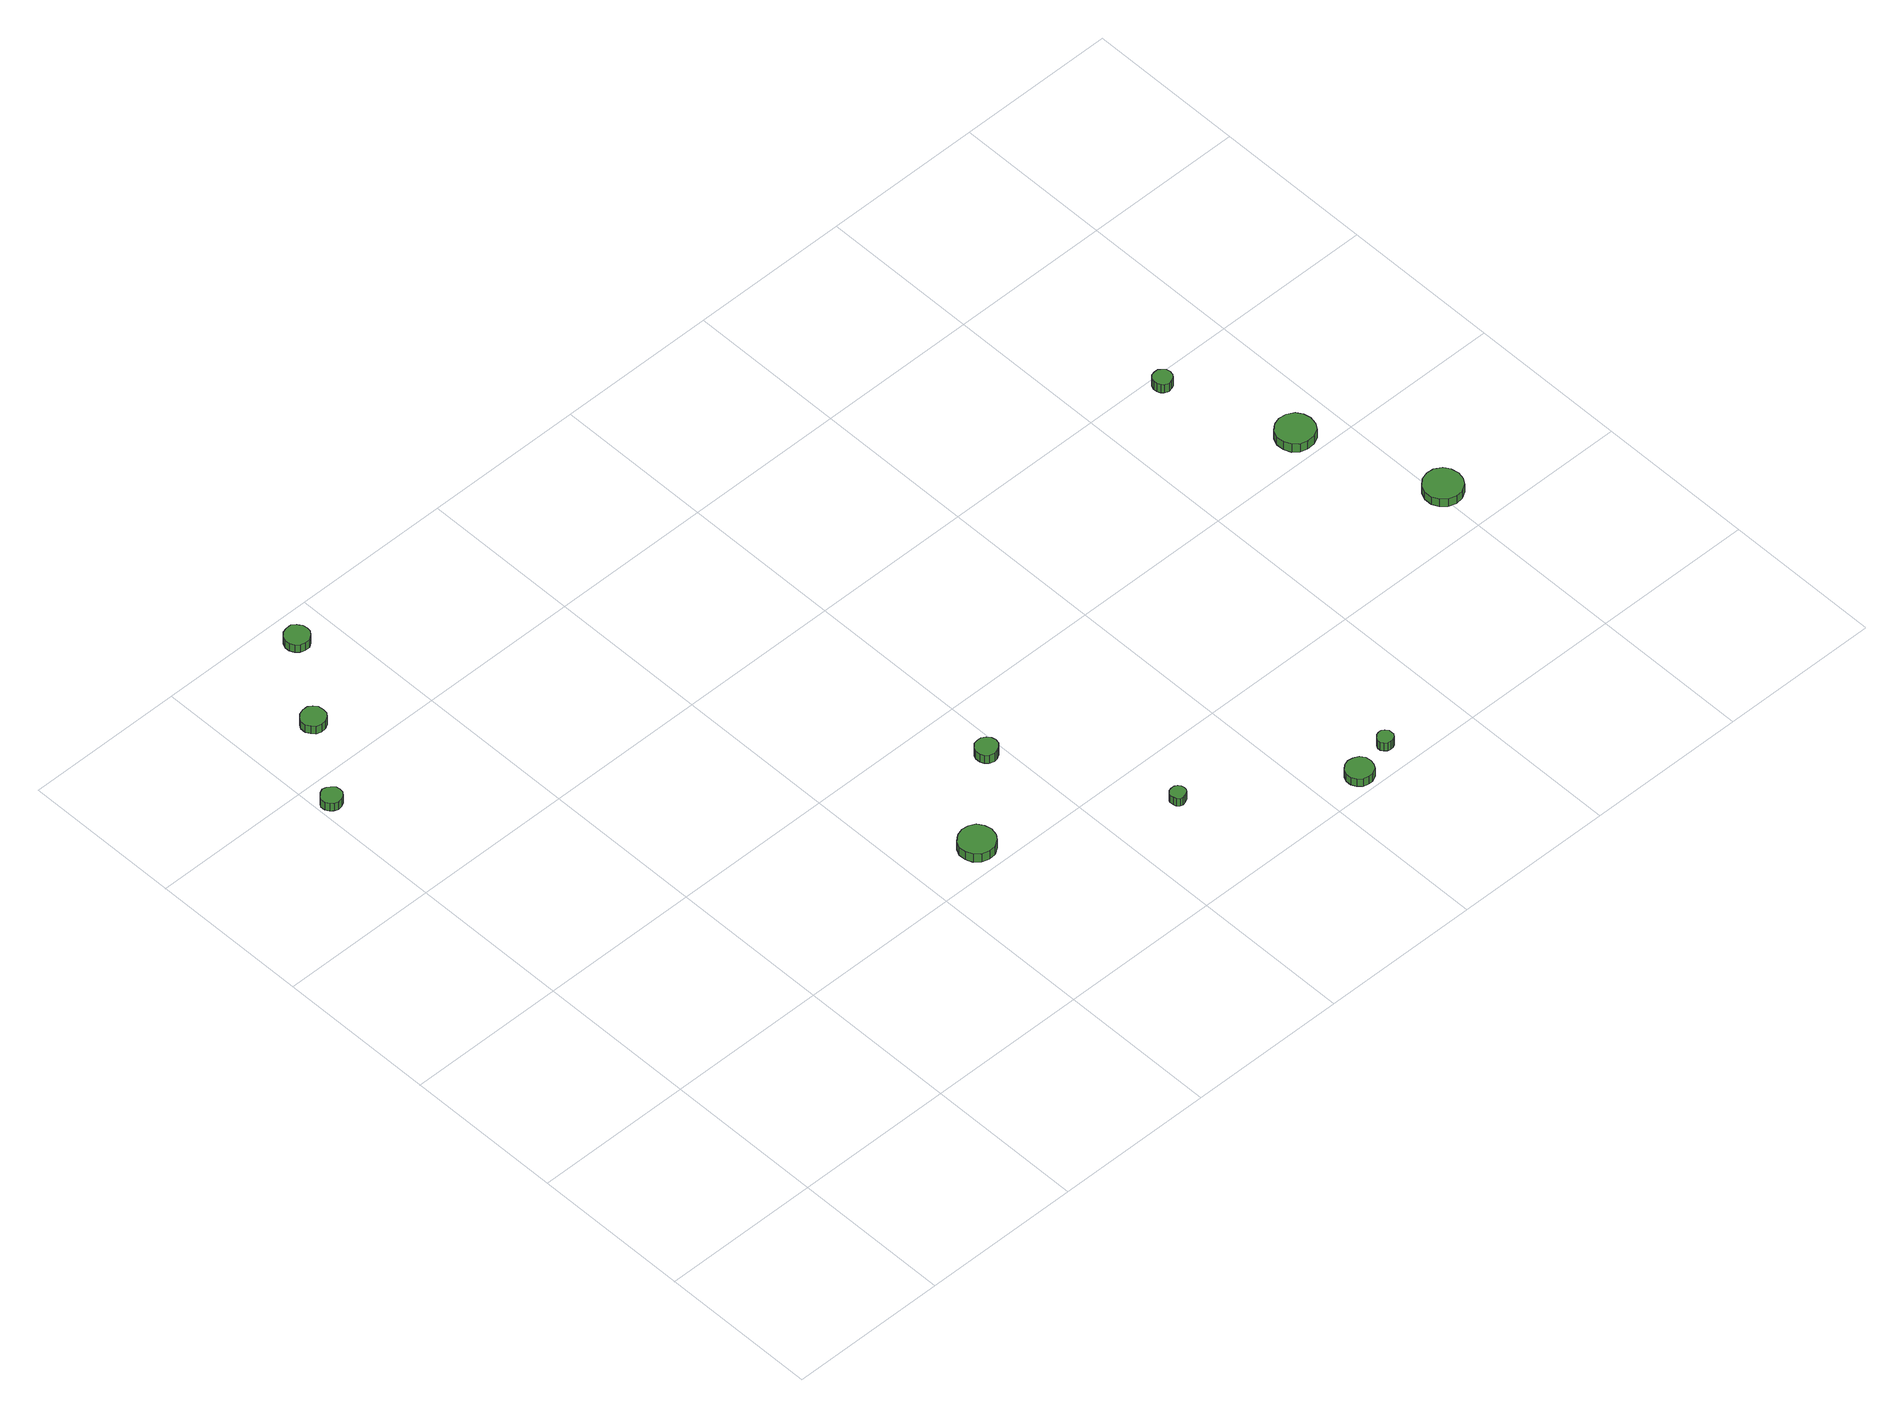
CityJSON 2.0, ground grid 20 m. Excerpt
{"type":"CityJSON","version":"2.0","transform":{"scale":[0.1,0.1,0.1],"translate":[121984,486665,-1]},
"CityObjects":{
"tree1":{"type":"SolitaryVegetationObject","attributes":{"function":"something"},"geometry":[{"type":"MultiSurface","lod":"1","boundaries":[[[0,1,2,3,4,5,6,7,8,9,10,11,12,13,14]],[[15,16,17,18,19,20,21,22,23,24,25,26,27,28,29]],[[0,29,28,1]],[[1,28,27,2]],[[2,27,26,3]],[[3,26,25,4]],[[4,25,24,5]],[[5,24,23,6]],[[6,23,22,7]],[[7,22,21,8]],[[8,21,20,9]],[[9,20,19,10]],[[10,19,18,11]],[[11,18,17,12]],[[12,17,16,13]],[[13,16,15,14]],[[14,15,29,0]]]}]},
"tree2":{"type":"SolitaryVegetationObject","attributes":{"function":"something"},"geometry":[{"type":"MultiSurface","lod":"1","boundaries":[[[30,31,32,33,34,35,36,37,38,39,40,41,42,43,44]],[[45,46,47,48,49,50,51,52,53,54,55,56,57,58,59]],[[30,59,58,31]],[[31,58,57,32]],[[32,57,56,33]],[[33,56,55,34]],[[34,55,54,35]],[[35,54,53,36]],[[36,53,52,37]],[[37,52,51,38]],[[38,51,50,39]],[[39,50,49,40]],[[40,49,48,41]],[[41,48,47,42]],[[42,47,46,43]],[[43,46,45,44]],[[44,45,59,30]]]}]},
"tree3":{"type":"SolitaryVegetationObject","attributes":{"function":"something"},"geometry":[{"type":"MultiSurface","lod":"1","boundaries":[[[60,61,62,63,64,65,66,67,68,69,70,71,72,73,74]],[[75,76,77,78,79,80,81,82,83,84,85,86,87,88,89]],[[60,89,88,61]],[[61,88,87,62]],[[62,87,86,63]],[[63,86,85,64]],[[64,85,84,65]],[[65,84,83,66]],[[66,83,82,67]],[[67,82,81,68]],[[68,81,80,69]],[[69,80,79,70]],[[70,79,78,71]],[[71,78,77,72]],[[72,77,76,73]],[[73,76,75,74]],[[74,75,89,60]]]}]},
"tree4":{"type":"SolitaryVegetationObject","attributes":{"function":"something"},"geometry":[{"type":"MultiSurface","lod":"1","boundaries":[[[90,91,92,93,94,95,96,97,98,99,100,101,102,103,104]],[[105,106,107,108,109,110,111,112,113,114,115,116,117,118,119]],[[90,119,118,91]],[[91,118,117,92]],[[92,117,116,93]],[[93,116,115,94]],[[94,115,114,95]],[[95,114,113,96]],[[96,113,112,97]],[[97,112,111,98]],[[98,111,110,99]],[[99,110,109,100]],[[100,109,108,101]],[[101,108,107,102]],[[102,107,106,103]],[[103,106,105,104]],[[104,105,119,90]]]}]},
"tree5":{"type":"SolitaryVegetationObject","attributes":{"function":"something"},"geometry":[{"type":"MultiSurface","lod":"1","boundaries":[[[120,121,122,123,124,125,126,127,128,129,130,131,132,133,134]],[[135,136,137,138,139,140,141,142,143,144,145,146,147,148,149]],[[120,149,148,121]],[[121,148,147,122]],[[122,147,146,123]],[[123,146,145,124]],[[124,145,144,125]],[[125,144,143,126]],[[126,143,142,127]],[[127,142,141,128]],[[128,141,140,129]],[[129,140,139,130]],[[130,139,138,131]],[[131,138,137,132]],[[132,137,136,133]],[[133,136,135,134]],[[134,135,149,120]]]}]},
"tree6":{"type":"SolitaryVegetationObject","attributes":{"function":"something"},"geometry":[{"type":"MultiSurface","lod":"1","boundaries":[[[150,151,152,153,154,155,156,157,158,159,160,161,162,163,164]],[[165,166,167,168,169,170,171,172,173,174,175,176,177,178,179]],[[150,179,178,151]],[[151,178,177,152]],[[152,177,176,153]],[[153,176,175,154]],[[154,175,174,155]],[[155,174,173,156]],[[156,173,172,157]],[[157,172,171,158]],[[158,171,170,159]],[[159,170,169,160]],[[160,169,168,161]],[[161,168,167,162]],[[162,167,166,163]],[[163,166,165,164]],[[164,165,179,150]]]}]},
"tree7":{"type":"SolitaryVegetationObject","attributes":{"function":"something"},"geometry":[{"type":"MultiSurface","lod":"1","boundaries":[[[180,181,182,183,184,185,186,187,188,189,190,191,192,193,194]],[[195,196,197,198,199,200,201,202,203,204,205,206,207,208,209]],[[180,209,208,181]],[[181,208,207,182]],[[182,207,206,183]],[[183,206,205,184]],[[184,205,204,185]],[[185,204,203,186]],[[186,203,202,187]],[[187,202,201,188]],[[188,201,200,189]],[[189,200,199,190]],[[190,199,198,191]],[[191,198,197,192]],[[192,197,196,193]],[[193,196,195,194]],[[194,195,209,180]]]}]},
"tree8":{"type":"SolitaryVegetationObject","attributes":{"function":"something"},"geometry":[{"type":"MultiSurface","lod":"1","boundaries":[[[210,211,212,213,214,215,216,217,218,219,220,221,222,223,224]],[[225,226,227,228,229,230,231,232,233,234,235,236,237,238,239]],[[210,239,238,211]],[[211,238,237,212]],[[212,237,236,213]],[[213,236,235,214]],[[214,235,234,215]],[[215,234,233,216]],[[216,233,232,217]],[[217,232,231,218]],[[218,231,230,219]],[[219,230,229,220]],[[220,229,228,221]],[[221,228,227,222]],[[222,227,226,223]],[[223,226,225,224]],[[224,225,239,210]]]}]},
"tree9":{"type":"SolitaryVegetationObject","attributes":{"function":"something"},"geometry":[{"type":"MultiSurface","lod":"1","boundaries":[[[240,241,242,243,244,245,246,247,248,249,250,251,252,253,254]],[[255,256,257,258,259,260,261,262,263,264,265,266,267,268,269]],[[240,269,268,241]],[[241,268,267,242]],[[242,267,266,243]],[[243,266,265,244]],[[244,265,264,245]],[[245,264,263,246]],[[246,263,262,247]],[[247,262,261,248]],[[248,261,260,249]],[[249,260,259,250]],[[250,259,258,251]],[[251,258,257,252]],[[252,257,256,253]],[[253,256,255,254]],[[254,255,269,240]]]}]},
"tree10":{"type":"SolitaryVegetationObject","attributes":{"function":"something"},"geometry":[{"type":"MultiSurface","lod":"1","boundaries":[[[270,271,272,273,274,275,276,277,278,279,280,281,282,283,284]],[[285,286,287,288,289,290,291,292,293,294,295,296,297,298,299]],[[270,299,298,271]],[[271,298,297,272]],[[272,297,296,273]],[[273,296,295,274]],[[274,295,294,275]],[[275,294,293,276]],[[276,293,292,277]],[[277,292,291,278]],[[278,291,290,279]],[[279,290,289,280]],[[280,289,288,281]],[[281,288,287,282]],[[282,287,286,283]],[[283,286,285,284]],[[284,285,299,270]]]}]},
"tree11":{"type":"SolitaryVegetationObject","attributes":{"function":"something"},"geometry":[{"type":"MultiSurface","lod":"1","boundaries":[[[300,301,302,303,304,305,306,307,308,309,310,311,312,313,314]],[[315,316,317,318,319,320,321,322,323,324,325,326,327,328,329]],[[300,329,328,301]],[[301,328,327,302]],[[302,327,326,303]],[[303,326,325,304]],[[304,325,324,305]],[[305,324,323,306]],[[306,323,322,307]],[[307,322,321,308]],[[308,321,320,309]],[[309,320,319,310]],[[310,319,318,311]],[[311,318,317,312]],[[312,317,316,313]],[[313,316,315,314]],[[314,315,329,300]]]}]}
},
"vertices":[
[31,767,19],[30,772,19],[26,776,19],[22,779,19],[17,780,19],[12,778,19],[8,774,19],[5,770,19],[5,764,19],[8,759,19],[12,756,19],[17,754,19],[22,755,19],[26,757,19],[30,762,19],[30,762,7],[26,757,7],[22,755,7],[17,754,7],[12,756,7],[8,759,7],[5,764,7],[5,770,7],[8,774,7],[12,778,7],[17,780,7],[22,779,7],[26,776,7],[30,772,7],[31,767,7],
[99,864,19],[98,871,19],[94,876,19],[89,879,19],[82,879,19],[76,877,19],[72,873,19],[69,868,19],[69,861,19],[72,856,19],[76,851,19],[82,849,19],[89,850,19],[94,853,19],[98,858,19],[98,858,7],[94,853,7],[89,850,7],[82,849,7],[76,851,7],[72,856,7],[69,861,7],[69,868,7],[72,873,7],[76,877,7],[82,879,7],[89,879,7],[94,876,7],[98,871,7],[99,864,7],
[169,963,19],[168,969,19],[164,974,19],[159,978,19],[152,978,19],[146,976,19],[142,972,19],[139,966,19],[139,960,19],[142,954,19],[146,950,19],[152,948,19],[159,948,19],[164,952,19],[168,957,19],[168,957,7],[164,952,7],[159,948,7],[152,948,7],[146,950,7],[142,954,7],[139,960,7],[139,966,7],[142,972,7],[146,976,7],[152,978,7],[159,978,7],[164,974,7],[168,969,7],[169,963,7],
[500,233,22],[498,242,22],[493,250,22],[485,254,22],[476,255,22],[467,252,22],[460,246,22],[456,238,22],[456,229,22],[460,220,22],[467,214,22],[476,211,22],[485,212,22],[493,217,22],[498,224,22],[498,224,9],[493,217,9],[485,212,9],[476,211,9],[467,214,9],[460,220,9],[456,229,9],[456,238,9],[460,246,9],[467,252,9],[476,255,9],[485,254,9],[493,250,9],[498,242,9],[500,233,9],
[594,325,22],[593,330,22],[589,335,22],[584,338,22],[579,338,22],[573,337,22],[569,333,22],[567,328,22],[567,322,22],[569,317,22],[573,313,22],[579,311,22],[584,312,22],[589,315,22],[593,319,22],[593,319,9],[589,315,9],[584,312,9],[579,311,9],[573,313,9],[569,317,9],[567,322,9],[567,328,9],[569,333,9],[573,337,9],[579,338,9],[584,338,9],[589,335,9],[593,330,9],[594,325,9],
[693,132,23],[692,136,23],[690,139,23],[686,141,23],[682,141,23],[678,140,23],[675,137,23],[674,134,23],[674,130,23],[675,126,23],[678,123,23],[682,122,23],[686,123,23],[690,125,23],[692,128,23],[692,128,11],[690,125,11],[686,123,11],[682,122,11],[678,123,11],[675,126,11],[674,130,11],[674,134,11],[675,137,11],[678,140,11],[682,141,11],[686,141,11],[690,139,11],[692,136,11],[693,132,11],
[866,20,24],[865,27,24],[861,33,24],[854,36,24],[848,37,24],[841,35,24],[836,30,24],[833,24,24],[833,17,24],[836,11,24],[841,6,24],[848,4,24],[854,4,24],[861,8,24],[865,14,24],[865,14,12],[861,8,12],[854,4,12],[848,4,12],[841,6,12],[836,11,12],[833,17,12],[833,24,12],[836,30,12],[841,35,12],[848,37,12],[854,36,12],[861,33,12],[865,27,12],[866,20,12],
[911,34,24],[911,38,24],[908,42,24],[905,44,24],[901,44,24],[897,43,24],[894,40,24],[892,36,24],[892,32,24],[894,29,24],[897,26,24],[901,25,24],[905,25,24],[908,27,24],[911,31,24],[911,31,11],[908,27,11],[905,25,11],[901,25,11],[897,26,11],[894,29,11],[892,32,11],[892,36,11],[894,40,11],[897,43,11],[901,44,11],[905,44,11],[908,42,11],[911,38,11],[911,34,11],
[1102,582,27],[1101,587,27],[1098,590,27],[1094,593,27],[1089,593,27],[1084,592,27],[1081,589,27],[1079,584,27],[1079,579,27],[1081,575,27],[1084,572,27],[1089,570,27],[1094,571,27],[1098,573,27],[1101,577,27],[1101,577,14],[1098,573,14],[1094,571,14],[1089,570,14],[1084,572,14],[1081,575,14],[1079,579,14],[1079,584,14],[1081,589,14],[1084,592,14],[1089,593,14],[1094,593,14],[1098,590,14],[1101,587,14],[1102,582,14],
[1166,428,26],[1164,437,26],[1159,445,26],[1150,450,26],[1140,451,26],[1131,448,26],[1124,442,26],[1120,433,26],[1120,423,26],[1124,414,26],[1131,408,26],[1140,405,26],[1150,406,26],[1159,410,26],[1164,418,26],[1164,418,13],[1159,410,13],[1150,406,13],[1140,405,13],[1131,408,13],[1124,414,13],[1120,423,13],[1120,433,13],[1124,442,13],[1131,448,13],[1140,451,13],[1150,450,13],[1159,445,13],[1164,437,13],[1166,428,13],
[1226,258,26],[1224,268,26],[1219,276,26],[1210,281,26],[1201,282,26],[1191,279,26],[1184,272,26],[1180,263,26],[1180,253,26],[1184,245,26],[1191,238,26],[1201,235,26],[1210,236,26],[1219,241,26],[1224,249,26],[1224,249,14],[1219,241,14],[1210,236,14],[1201,235,14],[1191,238,14],[1184,245,14],[1180,253,14],[1180,263,14],[1184,272,14],[1191,279,14],[1201,282,14],[1210,281,14],[1219,276,14],[1224,268,14],[1226,258,14]
]}
